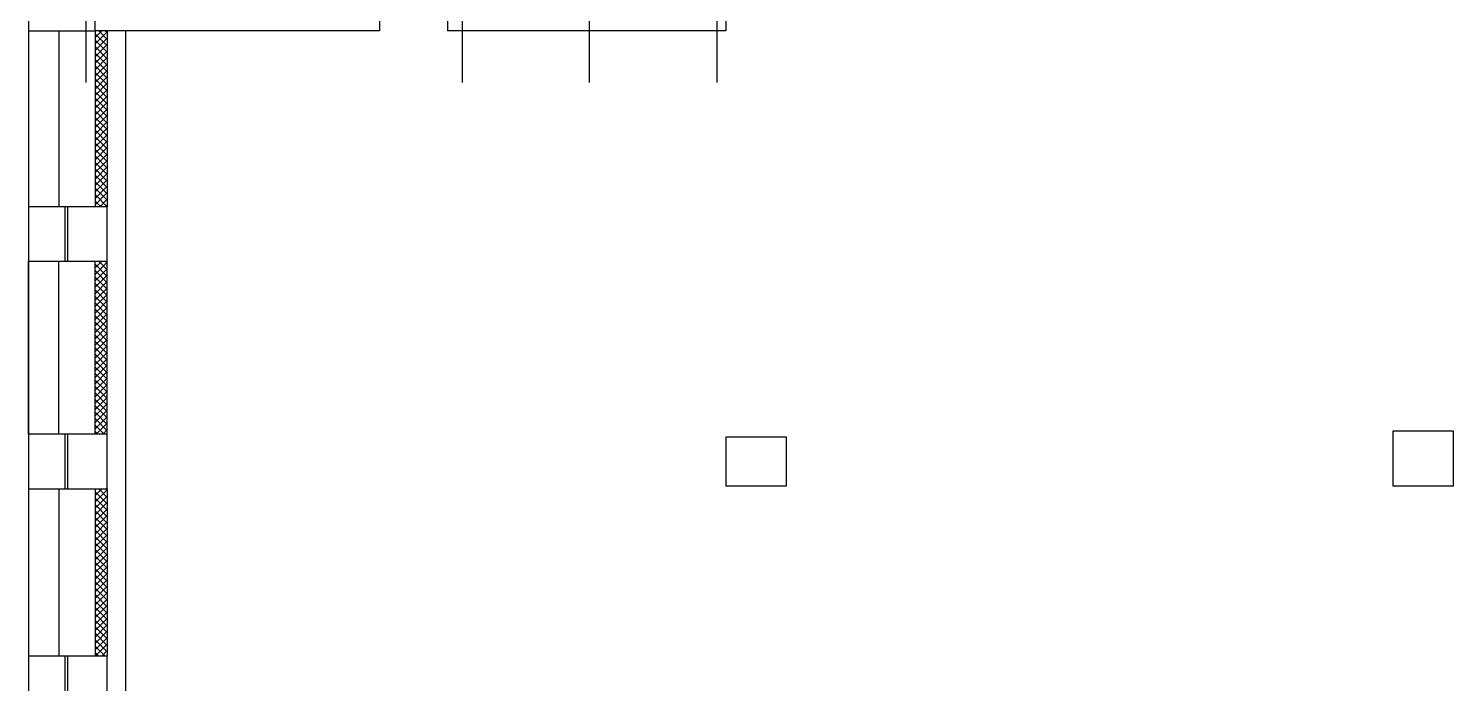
# Model space of a CAD drawing. Header units: millimetres. Extents: x 0 to 356400, y 0 to 68257.
# Drawn here: x 20064 to 21004, y 6091 to 6523 of the extents above; entities that cross this region are included whole.
import ezdxf

# ---------------------------------------------------------------- set-up
doc = ezdxf.new("R2010")
doc.units = ezdxf.units.MM
doc.header["$LTSCALE"] = 75
doc.layers.add('8', color=8, linetype='Continuous')

# ---------------------------------------------------------------- blocks, each defined once
blk = doc.blocks.new('G$C7369CDF7')
at = {"layer": '8'}
for p, q in [((28630, 23550), (27730, 23550)), ((27730, 23550), (27730, 22550)), ((28630, 22550), (28630, 23550)), ((27730, 22550), (28630, 22550)), ((28630, 12550), (27830, 12550)), ((27830, 12550), (27830, 11550)), ((28630, 11550), (28630, 12550)), ((17630, 11550), (21130, 11550)), ((21130, 11550), (21130, 6960)), ((27830, 11550), (28630, 11550)), ((16780, 11400), (21980, 11400)), ((21980, 9300), (16780, 9300)), ((16780, 7200), (21980, 7200)), ((20830, 6960), (21130, 6960)), ((20830, 5840), (21130, 5840)), ((21130, 5840), (21130, 1150)), ((21130, 1650), (57330, 1650)), ((21130, 1350), (24030, 1350)), ((24930, 1350), (24030, 1350)), ((24030, 1350), (24030, 50)), ((27780, 1350), (24930, 1350)), ((24930, 50), (24930, 1350)), ((28680, 1350), (27780, 1350)), ((27780, 1350), (27780, 50)), ((28680, 1350), (31440, 1350)), ((28680, 50), (28680, 1350)), ((32340, 1350), (31440, 1350)), ((31440, 1350), (31440, 50)), ((21980, 1000), (16780, 1000)), ((21130, 1150), (20030, 1150)), ((21130, 1150), (24030, 1150)), ((21130, 50), (21130, 1150)), ((27780, 1150), (24930, 1150)), ((28680, 1150), (31440, 1150)), ((21130, 550), (24030, 550)), ((24030, 700), (24030, 650)), ((24930, 700), (24030, 700)), ((24030, 650), (24930, 650)), ((24930, 650), (24930, 700)), ((27780, 550), (24930, 550)), ((27780, 700), (27780, 650)), ((28680, 700), (27780, 700)), ((27780, 650), (28680, 650)), ((28680, 650), (28680, 700)), ((28680, 550), (31440, 550)), ((31440, 700), (31440, 650)), ((32340, 700), (31440, 700)), ((31440, 650), (32340, 650)), ((16830, 50), (105630, 50)), ((20030, 50), (21130, 50)), ((21130, 50), (24030, 50)), ((24030, 50), (24930, 50)), ((27780, 50), (24930, 50)), ((27780, 50), (28680, 50)), ((28680, 50), (31440, 50)), ((31440, 50), (32340, 50))]:
    blk.add_line(p, q, dxfattribs=at)
at = {"layer": '8', "transparency": 33554687}
for p, q in [((21130, 1314), (21166, 1350)), ((21130, 1208), (21272, 1350)), ((21240, 1150), (21130, 1260)), ((21346, 1150), (21146, 1350)), ((21178, 1150), (21378, 1350)), ((21452, 1150), (21252, 1350)), ((21284, 1150), (21484, 1350)), ((21558, 1150), (21358, 1350)), ((21390, 1150), (21590, 1350)), ((21664, 1150), (21464, 1350)), ((21496, 1150), (21696, 1350)), ((21771, 1150), (21571, 1350)), ((21602, 1150), (21802, 1350)), ((21877, 1150), (21677, 1350)), ((21709, 1150), (21909, 1350)), ((21983, 1150), (21783, 1350)), ((21815, 1150), (22015, 1350)), ((22089, 1150), (21889, 1350)), ((21921, 1150), (22121, 1350)), ((22195, 1150), (21995, 1350)), ((22027, 1150), (22227, 1350)), ((22301, 1150), (22101, 1350)), ((22133, 1150), (22333, 1350)), ((22407, 1150), (22207, 1350)), ((22239, 1150), (22439, 1350)), ((22513, 1150), (22313, 1350)), ((22345, 1150), (22545, 1350)), ((22619, 1150), (22419, 1350)), ((22451, 1150), (22651, 1350)), ((22725, 1150), (22525, 1350)), ((22557, 1150), (22757, 1350)), ((22831, 1150), (22631, 1350)), ((22663, 1150), (22863, 1350)), ((22937, 1150), (22737, 1350)), ((22769, 1150), (22969, 1350)), ((23043, 1150), (22843, 1350)), ((22875, 1150), (23075, 1350)), ((23149, 1150), (22949, 1350)), ((22981, 1150), (23181, 1350)), ((23255, 1150), (23055, 1350)), ((23087, 1150), (23287, 1350)), ((23362, 1150), (23162, 1350)), ((23193, 1150), (23393, 1350)), ((23468, 1150), (23268, 1350)), ((23300, 1150), (23500, 1350)), ((23574, 1150), (23374, 1350)), ((23406, 1150), (23606, 1350)), ((23680, 1150), (23480, 1350)), ((23512, 1150), (23712, 1350)), ((23786, 1150), (23586, 1350)), ((23618, 1150), (23818, 1350)), ((23892, 1150), (23692, 1350)), ((23724, 1150), (23924, 1350)), ((23998, 1150), (23798, 1350)), ((23830, 1150), (24030, 1350)), ((24030, 1224), (23904, 1350)), ((23936, 1150), (24030, 1244)), ((24030, 1330), (24010, 1350)), ((24930, 1314), (24966, 1350)), ((24930, 1208), (25072, 1350)), ((25040, 1150), (24930, 1260)), ((25146, 1150), (24946, 1350)), ((24978, 1150), (25178, 1350)), ((25252, 1150), (25052, 1350)), ((25084, 1150), (25284, 1350)), ((25358, 1150), (25158, 1350)), ((25190, 1150), (25390, 1350)), ((25464, 1150), (25264, 1350)), ((25296, 1150), (25496, 1350)), ((25571, 1150), (25371, 1350)), ((25402, 1150), (25602, 1350)), ((25677, 1150), (25477, 1350)), ((25509, 1150), (25709, 1350)), ((25783, 1150), (25583, 1350)), ((25615, 1150), (25815, 1350)), ((25889, 1150), (25689, 1350)), ((25721, 1150), (25921, 1350)), ((25995, 1150), (25795, 1350)), ((25827, 1150), (26027, 1350)), ((26101, 1150), (25901, 1350)), ((25933, 1150), (26133, 1350)), ((26207, 1150), (26007, 1350)), ((26039, 1150), (26239, 1350)), ((26313, 1150), (26113, 1350)), ((26145, 1150), (26345, 1350)), ((26419, 1150), (26219, 1350)), ((26251, 1150), (26451, 1350)), ((26525, 1150), (26325, 1350)), ((26357, 1150), (26557, 1350)), ((26631, 1150), (26431, 1350)), ((26463, 1150), (26663, 1350)), ((26737, 1150), (26537, 1350)), ((26569, 1150), (26769, 1350)), ((26843, 1150), (26643, 1350)), ((26675, 1150), (26875, 1350)), ((26949, 1150), (26749, 1350)), ((26781, 1150), (26981, 1350)), ((27055, 1150), (26855, 1350)), ((26887, 1150), (27087, 1350)), ((27162, 1150), (26962, 1350)), ((26993, 1150), (27193, 1350)), ((27268, 1150), (27068, 1350)), ((27100, 1150), (27300, 1350)), ((27374, 1150), (27174, 1350)), ((27206, 1150), (27406, 1350)), ((27480, 1150), (27280, 1350)), ((27312, 1150), (27512, 1350)), ((27586, 1150), (27386, 1350)), ((27418, 1150), (27618, 1350)), ((27692, 1150), (27492, 1350)), ((27524, 1150), (27724, 1350)), ((27780, 1168), (27598, 1350)), ((27630, 1150), (27780, 1300)), ((27780, 1274), (27704, 1350)), ((27736, 1150), (27780, 1194)), ((28680, 1314), (28716, 1350)), ((28680, 1208), (28822, 1350)), ((28790, 1150), (28680, 1260)), ((28896, 1150), (28696, 1350)), ((28728, 1150), (28928, 1350)), ((29002, 1150), (28802, 1350)), ((28834, 1150), (29034, 1350)), ((29108, 1150), (28908, 1350)), ((28940, 1150), (29140, 1350)), ((29214, 1150), (29014, 1350)), ((29046, 1150), (29246, 1350)), ((29321, 1150), (29121, 1350)), ((29152, 1150), (29352, 1350)), ((29427, 1150), (29227, 1350)), ((29259, 1150), (29459, 1350)), ((29533, 1150), (29333, 1350)), ((29365, 1150), (29565, 1350)), ((29639, 1150), (29439, 1350)), ((29471, 1150), (29671, 1350)), ((29745, 1150), (29545, 1350)), ((29577, 1150), (29777, 1350)), ((29851, 1150), (29651, 1350)), ((29683, 1150), (29883, 1350)), ((29957, 1150), (29757, 1350)), ((29789, 1150), (29989, 1350)), ((30063, 1150), (29863, 1350)), ((29895, 1150), (30095, 1350)), ((30169, 1150), (29969, 1350)), ((30001, 1150), (30201, 1350)), ((30275, 1150), (30075, 1350)), ((30107, 1150), (30307, 1350)), ((30381, 1150), (30181, 1350)), ((30213, 1150), (30413, 1350)), ((30487, 1150), (30287, 1350)), ((30319, 1150), (30519, 1350)), ((30593, 1150), (30393, 1350)), ((30425, 1150), (30625, 1350)), ((30699, 1150), (30499, 1350)), ((30531, 1150), (30731, 1350)), ((30805, 1150), (30605, 1350)), ((30637, 1150), (30837, 1350)), ((30912, 1150), (30712, 1350)), ((30743, 1150), (30943, 1350)), ((31018, 1150), (30818, 1350)), ((30850, 1150), (31050, 1350)), ((31124, 1150), (30924, 1350)), ((30956, 1150), (31156, 1350)), ((31230, 1150), (31030, 1350)), ((31062, 1150), (31262, 1350)), ((31336, 1150), (31136, 1350)), ((31168, 1150), (31368, 1350)), ((31440, 1152), (31242, 1350)), ((31274, 1150), (31440, 1317)), ((31440, 1258), (31348, 1350)), ((31380, 1150), (31440, 1210)), ((21134, 1150), (21130, 1154)), ((24934, 1150), (24930, 1154)), ((28684, 1150), (28680, 1154))]:
    blk.add_line(p, q, dxfattribs=at)

msp = doc.modelspace()

# ---------------------------------------------------------------- block references
at = {"xscale": 0.04000000000000001, "yscale": 0.04000000000000001, "zscale": 0.04000000000000001, "rotation": 270}
msp.add_blockref('G$C7369CDF7', (20062.17, 7367.09), dxfattribs=at)

doc.saveas('drawing.dxf')
